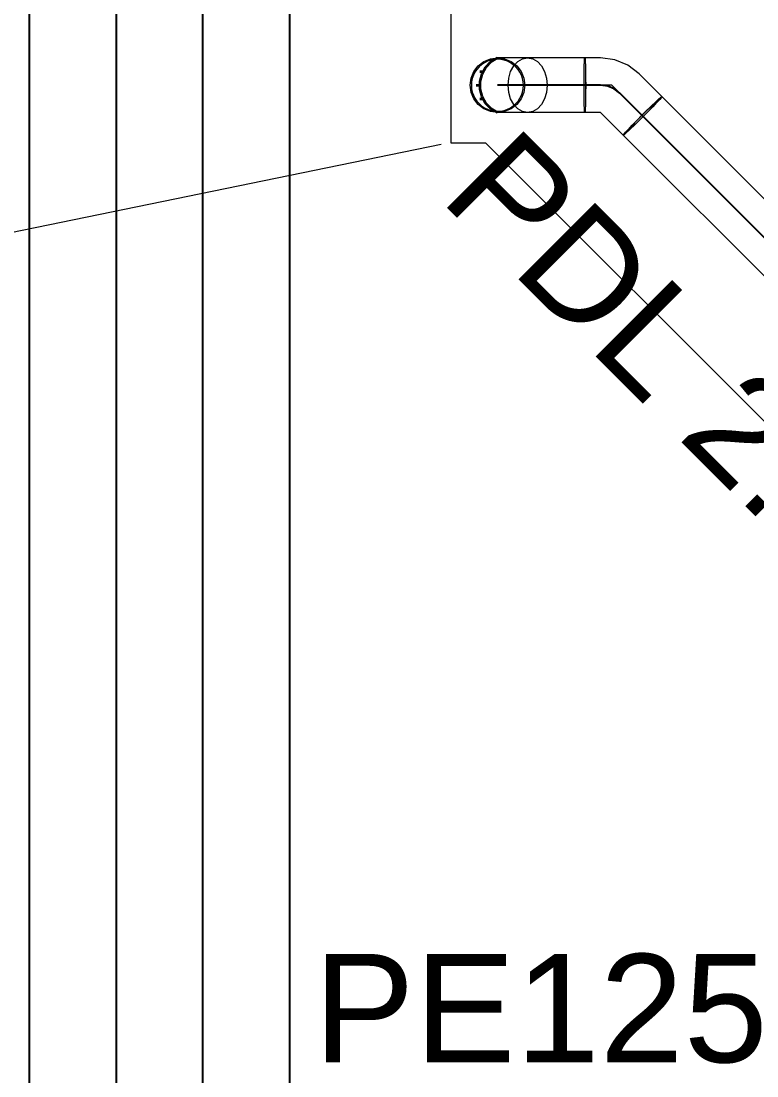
# Model space of a CAD drawing. Extents: x -1 to 1342, y -35 to 723.
# Drawn here: x 476.65 to 493.63, y 247.16 to 271.51 of the extents above; entities that cross this region are included whole.
import ezdxf
from ezdxf.lldxf.tags import DXFTag

# ---------------------------------------------------------------- set-up
doc = ezdxf.new("R2010")
doc.units = 0
doc.layers.get('0').update_dxf_attribs({"lineweight": 18})
for name, color, linetype, lineweight, true_color in [('H_Sole_RL', 7, 'Nova_107-A0SKLQJ9LL', 25, 0xaf5f5f), ('H_Sole_VL', 7, 'Continuous', 25, 0x6d3636), ('S_Schmutzwasser', 7, 'Continuous', 18, 0xcc6600), ('S_Schmutzwasser@DELETE-EINSTRICH', 7, 'Continuous', 18, 0xcc6600), ('S_T_Text_Grundleitungen', 2, 'Continuous', 18, 0xffff00)]:
    doc.layers.add(name, color=color, linetype=linetype, lineweight=lineweight, true_color=true_color)
doc.styles.get("Standard").update_dxf_attribs({"font": 'arial.ttf'})
tags = doc.linetypes.add('Nova_107-A0SKLQJ9LL', pattern=[12, 4, -4, 4]).pattern_tags.tags
tags[8:9] = [DXFTag(74, 4), DXFTag(75, 0), DXFTag(340, '0'), DXFTag(46, 0.0), DXFTag(50, 0.0), DXFTag(44, 0.0), DXFTag(45, 0.0)]
tags[6:7] = [DXFTag(74, 4), DXFTag(75, 0), DXFTag(340, '0'), DXFTag(46, 0.0), DXFTag(50, 0.0), DXFTag(44, 0.0), DXFTag(45, 0.0)]
tags[4:5] = [DXFTag(74, 4), DXFTag(75, 0), DXFTag(340, '0'), DXFTag(46, 0.0), DXFTag(50, 0.0), DXFTag(44, 0.0), DXFTag(45, 0.0)]
tags = doc.linetypes.add('STRICHPUNKT2', pattern=[12.7, 6.35, -3.175, 0, -3.175]).pattern_tags.tags
tags[10:11] = [DXFTag(74, 4), DXFTag(75, 0), DXFTag(340, '0'), DXFTag(46, 0.0), DXFTag(50, 0.0), DXFTag(44, 0.0), DXFTag(45, 0.0)]
tags[8:9] = [DXFTag(74, 4), DXFTag(75, 0), DXFTag(340, '0'), DXFTag(46, 0.0), DXFTag(50, 0.0), DXFTag(44, 0.0), DXFTag(45, 0.0)]
tags[6:7] = [DXFTag(74, 4), DXFTag(75, 0), DXFTag(340, '0'), DXFTag(46, 0.0), DXFTag(50, 0.0), DXFTag(44, 0.0), DXFTag(45, 0.0)]
tags[4:5] = [DXFTag(74, 4), DXFTag(75, 0), DXFTag(340, '0'), DXFTag(46, 0.0), DXFTag(50, 0.0), DXFTag(44, 0.0), DXFTag(45, 0.0)]

# ---------------------------------------------------------------- blocks, each defined once
blk = doc.blocks.new('Waschtrog-A0SKLQHTLL', base_point=(487.041, 269.428))
at = {"color": 0, "linetype": 'ByBlock', "lineweight": -2, "ltscale": 0.18}
for p, q in [((487.341, 270.548), (487.276, 270.504)), ((487.412, 270.583), (487.341, 270.548)), ((487.486, 270.608), (487.412, 270.583)), ((487.563, 270.623), (487.486, 270.608)), ((487.641, 270.628), (487.563, 270.623)), ((487.72, 270.623), (487.641, 270.628)), ((487.797, 270.608), (487.72, 270.623)), ((487.871, 270.583), (487.797, 270.608)), ((487.941, 270.548), (487.871, 270.583)), ((488.007, 270.504), (487.941, 270.548)), ((487.122, 270.328), (487.087, 270.258)), ((487.165, 270.393), (487.122, 270.328)), ((487.217, 270.452), (487.165, 270.393)), ((487.276, 270.504), (487.217, 270.452)), ((488.066, 270.452), (488.007, 270.504)), ((488.117, 270.393), (488.066, 270.452)), ((488.161, 270.328), (488.117, 270.393)), ((488.196, 270.258), (488.161, 270.328)), ((487.046, 270.107), (487.041, 270.028)), ((487.062, 270.184), (487.046, 270.107)), ((487.087, 270.258), (487.062, 270.184)), ((488.221, 270.184), (488.196, 270.258)), ((488.236, 270.107), (488.221, 270.184)), ((488.241, 270.028), (488.236, 270.107)), ((487.041, 270.028), (487.046, 269.95)), ((487.046, 269.95), (487.062, 269.873)), ((487.062, 269.873), (487.087, 269.799)), ((488.196, 269.799), (488.221, 269.873)), ((488.221, 269.873), (488.236, 269.95)), ((488.236, 269.95), (488.241, 270.028)), ((487.087, 269.799), (487.122, 269.728)), ((487.122, 269.728), (487.165, 269.663)), ((487.165, 269.663), (487.217, 269.604)), ((487.217, 269.604), (487.276, 269.552)), ((488.007, 269.552), (488.066, 269.604)), ((488.066, 269.604), (488.117, 269.663)), ((488.117, 269.663), (488.161, 269.728)), ((488.161, 269.728), (488.196, 269.799)), ((487.276, 269.552), (487.341, 269.509)), ((487.341, 269.509), (487.412, 269.474)), ((487.412, 269.474), (487.486, 269.449)), ((487.486, 269.449), (487.563, 269.433)), ((487.563, 269.433), (487.641, 269.428)), ((487.641, 269.428), (487.72, 269.433)), ((487.72, 269.433), (487.797, 269.449)), ((487.797, 269.449), (487.871, 269.474)), ((487.871, 269.474), (487.941, 269.509)), ((487.941, 269.509), (488.007, 269.552))]:
    blk.add_line(p, q, dxfattribs=at)
blk = doc.blocks.new('Abwasserleitung-A0SKLQI5LL', base_point=(488.241, 249.786))
at = {"color": 0, "linetype": 'ByBlock', "lineweight": -2, "ltscale": 0.18}
for p, q in [((490.285, 270.028), (488.241, 270.028)), ((508.43, 251.883), (490.285, 270.028)), ((517.412, 251.883), (508.43, 251.883)), ((521.095, 249.786), (517.412, 251.883))]:
    blk.add_line(p, q, dxfattribs=at)
blk = doc.blocks.new('Referenz-A0SKLQJBLL', base_point=(90.892, 84.228))
at = {"layer": 'H_Sole_RL', "linetype": 'Nova_107-A0SKLQJ9LL', "lineweight": -2, "ltscale": 0.25}
for p, q in [((478.839, 304.386), (478.839, 144.31)), ((482.839, 298.67), (482.839, 141.71))]:
    blk.add_line(p, q, dxfattribs=at)
at = {"layer": 'H_Sole_VL', "linetype": 'Continuous', "lineweight": -2, "ltscale": 0.25}
for p, q in [((476.839, 145.61), (476.839, 305.215)), ((480.839, 143.01), (480.839, 299.498))]:
    blk.add_line(p, q, dxfattribs=at)
blk = doc.blocks.new('Polygon-A0SKLQLDLL', base_point=(486.576, 247.227))
at = {"color": 0, "linetype": 'ByBlock', "lineweight": -2, "ltscale": 0.18}
for p, q in [((486.576, 268.691), (486.576, 272.051)), ((487.374, 268.691), (486.576, 268.691)), ((506.002, 250.064), (487.374, 268.691))]:
    blk.add_line(p, q, dxfattribs=at)
blk = doc.blocks.new('Rohr-A0SKLQM9LL', base_point=(490.546, 252.144))
at = {"color": 0, "linetype": 'ByBlock', "lineweight": -2, "ltscale": 0.18}
for p, q in [((491.203, 269.556), (491.297, 269.646)), ((491.316, 269.627), (491.226, 269.533)), ((491.297, 269.646), (491.371, 269.714)), ((491.384, 269.701), (491.316, 269.627)), ((491.371, 269.714), (491.418, 269.755)), ((491.425, 269.748), (491.384, 269.701)), ((491.418, 269.755), (491.437, 269.767)), ((491.437, 269.767), (491.425, 269.748)), ((508.169, 253.035), (491.437, 269.767)), ((490.863, 269.219), (490.978, 269.335)), ((490.978, 269.335), (491.094, 269.45)), ((491.12, 269.424), (491.005, 269.308)), ((491.094, 269.45), (491.203, 269.556)), ((491.226, 269.533), (491.12, 269.424)), ((490.667, 269.016), (490.757, 269.11)), ((490.78, 269.087), (490.686, 268.997)), ((490.757, 269.11), (490.863, 269.219)), ((490.889, 269.193), (490.78, 269.087)), ((491.005, 269.308), (490.889, 269.193)), ((490.546, 268.876), (490.558, 268.895)), ((490.565, 268.888), (490.546, 268.876)), ((507.278, 252.144), (490.546, 268.876)), ((490.558, 268.895), (490.599, 268.942)), ((490.612, 268.929), (490.565, 268.888)), ((490.599, 268.942), (490.667, 269.016)), ((490.686, 268.997), (490.612, 268.929)), ((508.102, 252.982), (508.15, 253.024)), ((508.157, 253.017), (508.116, 252.969)), ((508.15, 253.024), (508.169, 253.035)), ((508.169, 253.035), (508.157, 253.017)), ((507.825, 252.718), (507.934, 252.824)), ((507.957, 252.801), (507.851, 252.692)), ((507.934, 252.824), (508.029, 252.914)), ((508.047, 252.895), (507.957, 252.801)), ((508.029, 252.914), (508.102, 252.982)), ((508.116, 252.969), (508.047, 252.895)), ((507.595, 252.487), (507.71, 252.603)), ((507.736, 252.576), (507.621, 252.462)), ((507.71, 252.603), (507.825, 252.718)), ((507.851, 252.692), (507.736, 252.576)), ((507.331, 252.211), (507.399, 252.284)), ((507.399, 252.284), (507.489, 252.379)), ((507.512, 252.356), (507.417, 252.265)), ((507.489, 252.379), (507.595, 252.487)), ((507.621, 252.462), (507.512, 252.356)), ((507.278, 252.144), (507.289, 252.163)), ((507.296, 252.156), (507.278, 252.144)), ((507.289, 252.163), (507.331, 252.211)), ((507.344, 252.197), (507.296, 252.156)), ((507.417, 252.265), (507.344, 252.197))]:
    blk.add_line(p, q, dxfattribs=at)
at = {"color": 0, "linetype": 'STRICHPUNKT2', "lineweight": 25, "ltscale": 0.25}
blk.add_line((507.723, 252.59), (490.991, 269.321), dxfattribs=at)
blk = doc.blocks.new('Bogen 45°-A0SKLQMBLL', base_point=(489.641, 268.875))
at = {"color": 0, "linetype": 'ByBlock', "lineweight": -2, "ltscale": 0.18}
for p, q in [((489.647, 270.479), (489.651, 270.578)), ((489.651, 270.578), (489.655, 270.639)), ((489.655, 270.639), (489.66, 270.658)), ((489.66, 270.658), (489.665, 270.635)), ((490.024, 270.658), (489.66, 270.658)), ((489.665, 270.635), (489.67, 270.57)), ((489.67, 270.57), (489.674, 270.468)), ((490.35, 270.615), (490.024, 270.658)), ((490.654, 270.49), (490.35, 270.615)), ((489.642, 270.199), (489.644, 270.35)), ((489.644, 270.35), (489.647, 270.479)), ((489.674, 270.468), (489.677, 270.336)), ((489.677, 270.336), (489.678, 270.184)), ((490.914, 270.289), (490.654, 270.49)), ((489.641, 270.036), (489.642, 270.199)), ((489.678, 270.184), (489.679, 270.02)), ((491.437, 269.766), (490.914, 270.289)), ((489.642, 269.873), (489.641, 270.036)), ((489.644, 269.72), (489.642, 269.873)), ((489.678, 269.858), (489.676, 269.706)), ((489.679, 270.02), (489.678, 269.858)), ((489.647, 269.588), (489.644, 269.72)), ((489.65, 269.487), (489.647, 269.588)), ((489.673, 269.577), (489.669, 269.479)), ((489.676, 269.706), (489.673, 269.577)), ((491.198, 269.55), (491.294, 269.641)), ((491.32, 269.63), (491.231, 269.537)), ((491.294, 269.641), (491.368, 269.711)), ((491.387, 269.703), (491.32, 269.63)), ((491.368, 269.711), (491.417, 269.753)), ((491.427, 269.749), (491.387, 269.703)), ((491.417, 269.753), (491.437, 269.766)), ((491.437, 269.766), (491.427, 269.749)), ((489.655, 269.422), (489.65, 269.487)), ((489.66, 269.398), (489.655, 269.422)), ((489.665, 269.418), (489.66, 269.398)), ((490.024, 269.398), (489.66, 269.398)), ((489.669, 269.479), (489.665, 269.418)), ((490.547, 268.875), (490.024, 269.398)), ((490.859, 269.213), (490.973, 269.329)), ((490.973, 269.329), (491.089, 269.444)), ((491.126, 269.429), (491.011, 269.313)), ((491.089, 269.444), (491.198, 269.55)), ((491.231, 269.537), (491.126, 269.429)), ((490.664, 269.011), (490.753, 269.105)), ((490.786, 269.091), (490.691, 269)), ((490.753, 269.105), (490.859, 269.213)), ((490.895, 269.198), (490.786, 269.091)), ((491.011, 269.313), (490.895, 269.198)), ((490.547, 268.875), (490.557, 268.892)), ((490.567, 268.888), (490.547, 268.875)), ((490.557, 268.892), (490.597, 268.939)), ((490.616, 268.931), (490.567, 268.888)), ((490.597, 268.939), (490.664, 269.011)), ((490.691, 269), (490.616, 268.931))]:
    blk.add_line(p, q, dxfattribs=at)
at = {"color": 0, "linetype": 'STRICHPUNKT2', "lineweight": 25, "ltscale": 0.25}
for p, q in [((490.024, 270.028), (489.66, 270.028)), ((490.187, 270.007), (490.024, 270.028)), ((490.339, 269.944), (490.187, 270.007)), ((490.469, 269.844), (490.339, 269.944)), ((490.992, 269.321), (490.469, 269.844))]:
    blk.add_line(p, q, dxfattribs=at)
blk = doc.blocks.new('Bogen 45°-A0SKLQMDLL', base_point=(487.886, 269.398))
at = {"color": 0, "linetype": 'ByBlock', "lineweight": -2, "ltscale": 0.18}
for p, q in [((488.019, 270.474), (488.112, 270.574)), ((488.112, 270.574), (488.221, 270.637)), ((488.221, 270.637), (488.338, 270.658)), ((488.338, 270.658), (488.455, 270.637)), ((488.856, 270.658), (488.338, 270.658)), ((488.455, 270.637), (488.564, 270.574)), ((488.564, 270.574), (488.658, 270.474)), ((488.983, 270.658), (488.856, 270.658)), ((489.13, 270.658), (488.983, 270.658)), ((489.29, 270.658), (489.13, 270.658)), ((489.659, 270.658), (489.29, 270.658)), ((489.646, 270.474), (489.65, 270.574)), ((489.65, 270.574), (489.655, 270.637)), ((489.655, 270.637), (489.659, 270.658)), ((489.659, 270.658), (489.664, 270.637)), ((489.664, 270.637), (489.669, 270.574)), ((489.669, 270.574), (489.673, 270.474)), ((487.902, 270.191), (487.947, 270.343)), ((487.947, 270.343), (488.019, 270.474)), ((488.658, 270.474), (488.73, 270.343)), ((488.73, 270.343), (488.775, 270.191)), ((489.641, 270.191), (489.643, 270.343)), ((489.643, 270.343), (489.646, 270.474)), ((489.673, 270.474), (489.676, 270.343)), ((489.676, 270.343), (489.678, 270.191)), ((487.886, 270.028), (487.902, 270.191)), ((488.775, 270.191), (488.79, 270.028)), ((489.641, 270.028), (489.641, 270.191)), ((489.678, 270.191), (489.678, 270.028)), ((487.902, 269.865), (487.886, 270.028)), ((487.947, 269.713), (487.902, 269.865)), ((488.775, 269.865), (488.73, 269.713)), ((488.79, 270.028), (488.775, 269.865)), ((489.641, 269.865), (489.641, 270.028)), ((489.643, 269.713), (489.641, 269.865)), ((489.678, 269.865), (489.676, 269.713)), ((489.678, 270.028), (489.678, 269.865)), ((488.019, 269.583), (487.947, 269.713)), ((488.112, 269.483), (488.019, 269.583)), ((488.658, 269.583), (488.564, 269.483)), ((488.73, 269.713), (488.658, 269.583)), ((489.646, 269.583), (489.643, 269.713)), ((489.65, 269.483), (489.646, 269.583)), ((489.673, 269.583), (489.669, 269.483)), ((489.676, 269.713), (489.673, 269.583)), ((488.221, 269.42), (488.112, 269.483)), ((488.338, 269.398), (488.221, 269.42)), ((488.455, 269.42), (488.338, 269.398)), ((488.856, 269.398), (488.338, 269.398)), ((488.564, 269.483), (488.455, 269.42)), ((488.983, 269.398), (488.856, 269.398)), ((489.13, 269.398), (488.983, 269.398)), ((489.29, 269.398), (489.13, 269.398)), ((489.659, 269.398), (489.29, 269.398)), ((489.655, 269.42), (489.65, 269.483)), ((489.659, 269.398), (489.655, 269.42)), ((489.664, 269.42), (489.659, 269.398)), ((489.669, 269.483), (489.664, 269.42))]:
    blk.add_line(p, q, dxfattribs=at)
at = {"color": 0, "linetype": 'STRICHPUNKT2', "lineweight": 25, "ltscale": 0.25}
for p, q in [((488.856, 270.028), (488.338, 270.028)), ((488.983, 270.028), (488.856, 270.028)), ((489.13, 270.028), (488.983, 270.028)), ((489.29, 270.028), (489.13, 270.028)), ((489.659, 270.028), (489.29, 270.028))]:
    blk.add_line(p, q, dxfattribs=at)
blk = doc.blocks.new('Bogen 45°-A0SKLQMFLL', base_point=(487.012, 269.398))
at = {"color": 0, "linetype": 'ByBlock', "lineweight": -2, "ltscale": 0.18}
for p, q in [((487.196, 270.474), (487.327, 270.574)), ((487.327, 270.574), (487.479, 270.637)), ((487.479, 270.637), (487.642, 270.658)), ((487.662, 270.658), (487.642, 270.658)), ((487.642, 270.658), (487.805, 270.637)), ((487.723, 270.658), (487.662, 270.658)), ((487.82, 270.658), (487.723, 270.658)), ((487.805, 270.637), (487.957, 270.574)), ((488.338, 270.658), (487.82, 270.658)), ((487.957, 270.574), (488.087, 270.474)), ((488.018, 270.474), (488.112, 270.574)), ((488.112, 270.574), (488.221, 270.637)), ((488.221, 270.637), (488.338, 270.658)), ((488.338, 270.658), (488.455, 270.637)), ((488.455, 270.637), (488.564, 270.574)), ((488.564, 270.574), (488.657, 270.474)), ((487.033, 270.191), (487.096, 270.343)), ((487.096, 270.343), (487.196, 270.474)), ((487.901, 270.191), (487.946, 270.343)), ((487.946, 270.343), (488.018, 270.474)), ((488.087, 270.474), (488.187, 270.343)), ((488.187, 270.343), (488.25, 270.191)), ((488.657, 270.474), (488.729, 270.343)), ((488.729, 270.343), (488.774, 270.191)), ((487.012, 270.028), (487.033, 270.191)), ((487.886, 270.028), (487.901, 270.191)), ((488.25, 270.191), (488.272, 270.028)), ((488.774, 270.191), (488.79, 270.028)), ((487.033, 269.865), (487.012, 270.028)), ((487.096, 269.713), (487.033, 269.865)), ((487.901, 269.865), (487.886, 270.028)), ((487.946, 269.713), (487.901, 269.865)), ((488.25, 269.865), (488.187, 269.713)), ((488.272, 270.028), (488.25, 269.865)), ((488.774, 269.865), (488.729, 269.713)), ((488.79, 270.028), (488.774, 269.865)), ((487.196, 269.583), (487.096, 269.713)), ((487.327, 269.483), (487.196, 269.583)), ((488.018, 269.583), (487.946, 269.713)), ((488.087, 269.583), (487.957, 269.483)), ((488.112, 269.483), (488.018, 269.583)), ((488.187, 269.713), (488.087, 269.583)), ((488.657, 269.583), (488.564, 269.483)), ((488.729, 269.713), (488.657, 269.583)), ((487.479, 269.42), (487.327, 269.483)), ((487.642, 269.398), (487.479, 269.42)), ((487.805, 269.42), (487.642, 269.398)), ((487.662, 269.398), (487.642, 269.398)), ((487.723, 269.398), (487.662, 269.398)), ((487.82, 269.398), (487.723, 269.398)), ((487.957, 269.483), (487.805, 269.42)), ((488.338, 269.398), (487.82, 269.398)), ((488.221, 269.42), (488.112, 269.483)), ((488.338, 269.398), (488.221, 269.42)), ((488.455, 269.42), (488.338, 269.398)), ((488.564, 269.483), (488.455, 269.42))]:
    blk.add_line(p, q, dxfattribs=at)
at = {"color": 0, "lineweight": 35}
for p, q in [((487.491, 270.567), (487.369, 270.44)), ((487.642, 270.658), (487.491, 270.567)), ((487.238, 270.343), (487.308, 270.343)), ((487.369, 270.44), (487.282, 270.287)), ((487.282, 270.287), (487.238, 270.116)), ((487.238, 270.116), (487.238, 269.94)), ((487.153, 270.028), (487.232, 270.028)), ((487.238, 269.94), (487.282, 269.77)), ((487.238, 269.713), (487.308, 269.713)), ((487.282, 269.77), (487.369, 269.616)), ((487.369, 269.616), (487.491, 269.49)), ((487.491, 269.49), (487.642, 269.398))]:
    blk.add_line(p, q, dxfattribs=at)
at = {"color": 0, "linetype": 'STRICHPUNKT2', "lineweight": 25, "ltscale": 0.25}
for p, q in [((487.662, 270.028), (487.642, 270.028)), ((487.642, 270.028), (487.642, 270.028)), ((487.723, 270.028), (487.662, 270.028)), ((487.82, 270.028), (487.723, 270.028)), ((488.338, 270.028), (487.82, 270.028))]:
    blk.add_line(p, q, dxfattribs=at)

msp = doc.modelspace()

# ---------------------------------------------------------------- linework, layer by layer
at = {"layer": 'S_T_Text_Grundleitungen', "color": 1, "ltscale": 0.18, "true_color": 0xff0000}
msp.add_line((468.882, 265.09), (486.342, 268.67), dxfattribs=at)

# ---------------------------------------------------------------- block references
at = {"color": 9, "lineweight": 25, "ltscale": 0.25, "true_color": 0xc0c0c0}
msp.add_blockref('Referenz-A0SKLQJBLL', (90.892, 84.228), dxfattribs=at)
at = {"layer": 'S_Schmutzwasser', "color": 1, "ltscale": 0.18, "true_color": 0xff0000}
msp.add_blockref('Polygon-A0SKLQLDLL', (486.576, 247.227), dxfattribs=at)
at = {"layer": 'S_Schmutzwasser', "ltscale": 0.18}
for name, p in [('Bogen 45°-A0SKLQMFLL', (487.012, 269.398)), ('Bogen 45°-A0SKLQMDLL', (487.886, 269.398)), ('Bogen 45°-A0SKLQMBLL', (489.641, 268.875)), ('Rohr-A0SKLQM9LL', (490.546, 252.144))]:
    msp.add_blockref(name, p, dxfattribs=at)
at = {"layer": 'S_Schmutzwasser@DELETE-EINSTRICH', "ltscale": 0.18}
for name, p in [('Waschtrog-A0SKLQHTLL', (487.041, 269.428)), ('Abwasserleitung-A0SKLQI5LL', (488.241, 249.786))]:
    msp.add_blockref(name, p, dxfattribs=at)

# ---------------------------------------------------------------- texts
at = {"layer": 'S_T_Text_Grundleitungen', "color": 24, "ltscale": 0.18, "true_color": 0x993300, "insert": (488.043, 269.166), "char_height": 2.5, "attachment_point": 1, "rotation": 315}
msp.add_mtext('{\\fArial;PDL 2.0l/s}', dxfattribs=at)
at = {"layer": 'S_T_Text_Grundleitungen', "color": 24, "ltscale": 0.18, "true_color": 0x993300, "insert": (483.399, 249.974), "char_height": 2.5, "attachment_point": 1}
msp.add_mtext('{\\fArial;PE125 2.0% → 2.0l/s}', dxfattribs=at)

doc.saveas('drawing.dxf')
